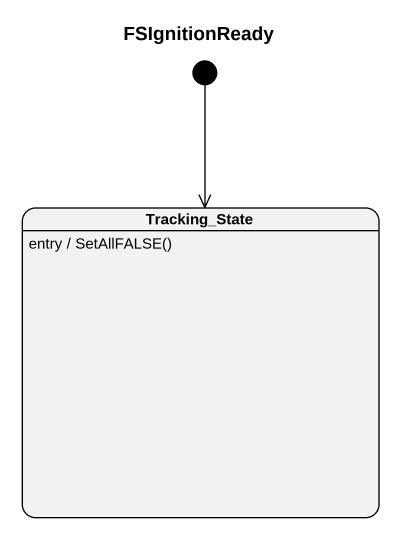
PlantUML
@startuml
title FSIgnitionReady
hide empty description
state Tracking_State
Tracking_State : entry / SetAllFALSE()
[*] --> Tracking_State
@enduml
